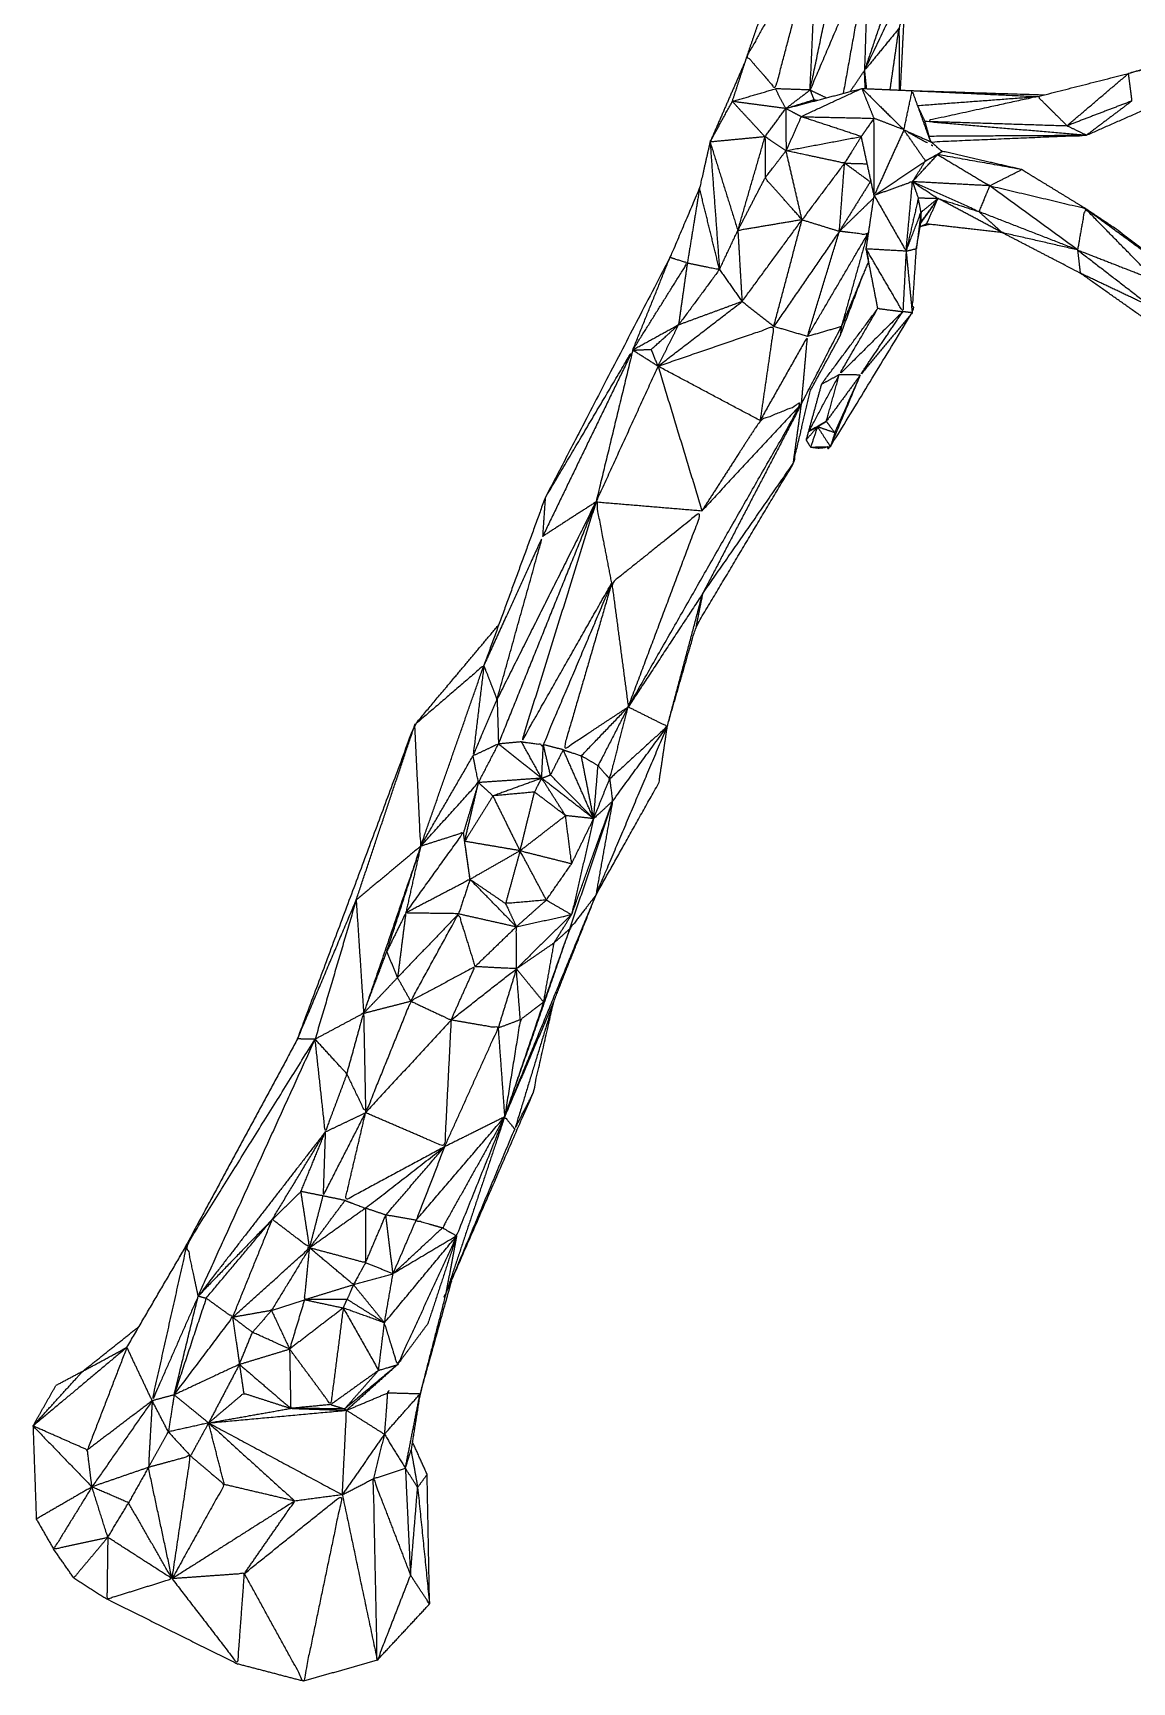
# Model space of a CAD drawing. Header units: centimetres. Extents: x 7653 to 15270, y 5751 to 14937.
# Drawn here: x 9398 to 9794, y 12571 to 13166 of the extents above; entities that cross this region are included whole.
import ezdxf

# ---------------------------------------------------------------- set-up
doc = ezdxf.new("R2010")
doc.units = ezdxf.units.CM
doc.layers.add('Make2D$Visible$Curves$Layer0', color=7, linetype='Continuous', true_color=0x000000)

msp = doc.modelspace()

# ---------------------------------------------------------------- linework, layer by layer
at = {"layer": 'Make2D$Visible$Curves$Layer0'}
for points, knots in [([(9680.36, 13203.12), (9672.77, 13174.31), (9665.17, 13145.49), (9660.07, 13151.39), (9654.97, 13157.29), (9667.67, 13180.21), (9680.36, 13203.12)], [0, 0, 0, 1, 1, 2, 2, 3, 3, 3]), ([(9698.67, 13194.19), (9688.17, 13169.63), (9677.67, 13145.07), (9683.17, 13171.42), (9688.68, 13197.78)], [0, 0, 0, 1, 1, 2, 2, 2]), ([(9715.8, 13190.74), (9713.65, 13192.43), (9711.5, 13194.11), (9704.38, 13173.08), (9697.27, 13152.05)], [0, 0, 0, 1, 1, 2, 2, 2]), ([(9711.5, 13194.11), (9705.08, 13194.15), (9698.67, 13194.19), (9697.97, 13173.12), (9697.27, 13152.05)], [0, 0, 0, 1, 1, 2, 2, 2]), ([(9709.72, 13167.28), (9703.5, 13159.67), (9697.27, 13152.05), (9706.53, 13171.4), (9715.8, 13190.74), (9712.76, 13179.01), (9709.72, 13167.28), (9709.74, 13156.16), (9709.76, 13145.04)], [0, 0, 0, 1, 1, 2, 2, 3, 3, 3.755166, 3.755166, 3.755166]), ([(9654.97, 13157.29), (9657.89, 13165.81), (9660.81, 13174.33), (9660.59, 13173.67), (9660.37, 13173.02)], [0, 0, 0, 1, 1, 1.077824, 1.077824, 1.077824]), ([(9759.71, 13142.69), (9776.09, 13146.87), (9792.47, 13151.04), (9815.35, 13157.92), (9838.23, 13164.8), (9852.17, 13163.04), (9866.1, 13161.27), (9866.54, 13160.37), (9866.97, 13159.47), (9866.91, 13157.9), (9866.85, 13156.33), (9866.05, 13155.15), (9865.25, 13153.97), (9864.21, 13153.75), (9863.17, 13153.54)], [0, 0, 0, 1, 1, 2, 2, 3, 3, 4, 4, 5, 5, 6, 6, 7, 7, 7]), ([(9654.54, 13155.96), (9648.08, 13141.13), (9641.62, 13126.3), (9639.72, 13117.98), (9637.82, 13109.66), (9632.49, 13097.17), (9627.16, 13084.67), (9604.67, 13041.3), (9582.17, 12997.94), (9571.13, 12967.79), (9560.09, 12937.63)], [-0.951607, -0.951607, -0.951607, 0, 0, 1, 1, 2, 2, 3, 3, 4, 4, 4]), ([(9721.43, 13126.18), (9721.42, 13126.29), (9721.41, 13126.4), (9749.37, 13127.59), (9777.34, 13128.78), (9804.39, 13140.69), (9831.44, 13152.6), (9847.31, 13153.07), (9863.17, 13153.54)], [0.978918, 0.978918, 0.978918, 1, 1, 2, 2, 3, 3, 4, 4, 4]), ([(9668.91, 13138.38), (9659.27, 13139.66), (9649.63, 13140.94), (9657.4, 13143.21), (9665.17, 13145.49)], [0, 0, 0, 1, 1, 2, 2, 2]), ([(9700.71, 13134.87), (9698.56, 13140.24), (9696.41, 13145.61), (9685.44, 13140.52), (9674.47, 13135.43)], [0, 0, 0, 1, 1, 2, 2, 2]), ([(9696.41, 13145.61), (9703.95, 13138.15), (9711.5, 13130.7), (9706.1, 13132.79), (9700.71, 13134.87)], [0, 0, 0, 1, 1, 2, 2, 2]), ([(9696.41, 13145.61), (9705.45, 13145.22), (9714.49, 13144.83), (9738.36, 13144.08), (9762.22, 13143.33)], [-1, -1, -1, 0, 0, 0.958216, 0.958216, 0.958216]), ([(9793.72, 13141.12), (9782.01, 13136.65), (9770.3, 13132.18), (9781.39, 13141.61), (9792.47, 13151.04)], [0, 0, 0, 1, 1, 2, 2, 2]), ([(9661.43, 13128.19), (9651.53, 13127.24), (9641.62, 13126.3), (9645.63, 13133.62), (9649.63, 13140.94)], [0, 0, 0, 1, 1, 2, 2, 2]), ([(9677.67, 13145.07), (9678.37, 13143.31), (9679.06, 13141.56), (9679.63, 13141.45), (9680.2, 13141.35)], [0, 0, 0, 1, 1, 1.115578, 1.115578, 1.115578]), ([(9770.3, 13132.18), (9765.01, 13137.44), (9759.71, 13142.69), (9739.39, 13138.25), (9719.08, 13133.81), (9748.21, 13131.29), (9777.34, 13128.78)], [0, 0, 0, 1, 1, 2, 2, 3, 3, 3]), ([(9674.47, 13135.43), (9671.69, 13136.9), (9668.91, 13138.38), (9668.96, 13130.77), (9669.01, 13123.17)], [0, 0, 0, 1, 1, 2, 2, 2]), ([(9696.13, 13128.29), (9685.3, 13131.86), (9674.47, 13135.43), (9671.74, 13129.3), (9669.01, 13123.17)], [0, 0, 0, 1, 1, 2, 2, 2]), ([(9674.47, 13135.43), (9687.59, 13135.15), (9700.71, 13134.87), (9698.42, 13131.58), (9696.13, 13128.29)], [0, 0, 0, 1, 1, 2, 2, 2]), ([(9711.5, 13130.7), (9706.13, 13118.86), (9700.76, 13107.02), (9700.73, 13120.95), (9700.71, 13134.87)], [0, 0, 0, 1, 1, 2, 2, 2]), ([(9669.01, 13123.17), (9665.22, 13125.68), (9661.43, 13128.19), (9661.43, 13120.76), (9661.43, 13113.33)], [0, 0, 0, 1, 1, 2, 2, 2]), ([(9696.13, 13128.29), (9682.57, 13125.73), (9669.01, 13123.17), (9679.56, 13120.92), (9690.1, 13118.68), (9693.12, 13123.49), (9696.13, 13128.29)], [0, 0, 0, 1, 1, 2, 2, 3, 3, 3]), ([(9700.76, 13107.02), (9710.01, 13113.24), (9719.27, 13119.47), (9715.38, 13125.08), (9711.5, 13130.7)], [0, 0, 0, 1, 1, 2, 2, 2]), ([(9690.1, 13118.68), (9682.44, 13108.48), (9674.78, 13098.28), (9668.11, 13105.81), (9661.43, 13113.33), (9665.22, 13118.25), (9669.01, 13123.17)], [0, 0, 0, 1, 1, 2, 2, 3, 3, 3]), ([(9753.96, 13116.36), (9738.8, 13119.07), (9723.64, 13121.78), (9724.5, 13122.36), (9725.36, 13122.94)], [0, 0, 0, 1, 1, 2, 2, 2]), ([(9723.64, 13121.78), (9733.03, 13116.16), (9742.42, 13110.53), (9748.19, 13113.45), (9753.96, 13116.36)], [0, 0, 0, 1, 1, 2, 2, 2]), ([(9724.97, 13123.16), (9725.17, 13123.05), (9725.36, 13122.94), (9725.16, 13123.06), (9724.96, 13123.18)], [0.97218, 0.97218, 0.97218, 1, 1, 1.987591, 1.987591, 1.987591]), ([(10009.83, 12915), (9975.36, 12940.35), (9940.9, 12965.69), (9916.36, 12994.89), (9891.83, 13024.08), (9852.22, 13050.11), (9812.62, 13076.14), (9800.12, 13085.65), (9787.61, 13095.17), (9782.17, 13098.8), (9776.73, 13102.44), (9765.35, 13109.4), (9753.96, 13116.36), (9739.66, 13119.65), (9725.36, 13122.94)], [0.064826, 0.064826, 0.064826, 1, 1, 2, 2, 3, 3, 4, 4, 5, 5, 6, 6, 7, 7, 7]), ([(9674.78, 13098.28), (9681.51, 13096.2), (9688.24, 13094.13), (9689.17, 13106.41), (9690.1, 13118.68)], [0, 0, 0, 1, 1, 2, 2, 2]), ([(9699.6, 13112.37), (9699.48, 13112.15), (9699.36, 13111.94), (9694.73, 13115.31), (9690.1, 13118.68), (9694.19, 13118.57), (9698.27, 13118.45)], [-1.066474, -1.066474, -1.066474, -1, -1, 0, 0, 0.638287, 0.638287, 0.638287]), ([(9674.78, 13098.28), (9663.2, 13096.33), (9651.62, 13094.38), (9656.52, 13103.86), (9661.43, 13113.33)], [0, 0, 0, 1, 1, 2, 2, 2]), ([(9712.29, 13086.95), (9713.44, 13099.47), (9714.59, 13112), (9707.68, 13109.51), (9700.76, 13107.02)], [0, 0, 0, 1, 1, 2, 2, 2]), ([(9714.59, 13112), (9715.64, 13109.01), (9716.69, 13106.02), (9714.49, 13096.49), (9712.29, 13086.95)], [0, 0, 0, 1, 1, 2, 2, 2]), ([(9742.42, 13110.53), (9740.47, 13105.88), (9738.51, 13101.22), (9726.55, 13106.61), (9714.59, 13112)], [0, 0, 0, 1, 1, 2, 2, 2]), ([(9714.59, 13112), (9719.2, 13108.98), (9723.8, 13105.95), (9720.25, 13105.99), (9716.69, 13106.02)], [0, 0, 0, 1, 1, 2, 2, 2]), ([(9742.43, 13110.53), (9759.58, 13106.48), (9776.73, 13102.44), (9775.41, 13094.91), (9774.09, 13087.39), (9774.57, 13083.2), (9775.05, 13079.02)], [0.000182, 0.000182, 0.000182, 1, 1, 2, 2, 3, 3, 3]), ([(9700.76, 13107.02), (9706.53, 13096.98), (9712.29, 13086.95), (9714.14, 13087.41), (9715.99, 13087.88)], [0, 0, 0, 1, 1, 2, 2, 2]), ([(9712.29, 13086.95), (9714.98, 13093.96), (9717.66, 13100.97), (9716.83, 13094.42), (9715.99, 13087.88)], [0, 0, 0, 1, 1, 2, 2, 2]), ([(9774.09, 13087.39), (9760.51, 13090.51), (9746.92, 13093.62), (9742.72, 13097.42), (9738.51, 13101.22)], [0, 0, 0, 1, 1, 2, 2, 2]), ([(9774.09, 13087.39), (9788.19, 13081.89), (9802.28, 13076.39), (9789.51, 13089.41), (9776.73, 13102.44)], [0, 0, 0, 1, 1, 2, 2, 2]), ([(9676.23, 13018.85), (9677.04, 13017.58), (9677.85, 13016.31), (9679.38, 13016.12), (9680.92, 13015.94), (9682.96, 13016.2), (9685.01, 13016.46), (9699.75, 13040.59), (9714.49, 13064.72), (9715.24, 13076.3), (9715.99, 13087.88), (9716.81, 13092.7), (9717.63, 13097.52)], [-3, -3, -3, -2, -2, -1, -1, 0, 0, 1, 1, 2, 2, 3, 3, 3]), ([(9676.74, 13056.19), (9687.51, 13074.53), (9698.28, 13092.87), (9693.26, 13093.5), (9688.24, 13094.13)], [0, 0, 0, 1, 1, 2, 2, 2]), ([(10006.09, 12907.95), (9994.65, 12912.96), (9983.2, 12917.97), (9956.74, 12937.05), (9930.28, 12956.13), (9907.21, 12981.23), (9884.14, 13006.34), (9842.89, 13033.3), (9801.65, 13060.26), (9788.35, 13069.64), (9775.05, 13079.02), (9760.99, 13086.32), (9746.92, 13093.62), (9733.3, 13095.19), (9719.68, 13096.76)], [0.229528, 0.229528, 0.229528, 1, 1, 2, 2, 3, 3, 4, 4, 5, 5, 6, 6, 7, 7, 7]), ([(9702.09, 13066.29), (9700, 13077.02), (9697.9, 13087.74), (9698.3, 13085.78), (9698.69, 13083.82)], [1.000026, 1.000026, 1.000026, 2, 2, 2.184982, 2.184982, 2.184982]), ([(9712.29, 13086.95), (9711.7, 13076.05), (9711.1, 13065.15), (9704.5, 13076.45), (9697.9, 13087.74)], [0, 0, 0, 1, 1, 2, 2, 2]), ([(9774.09, 13087.39), (9787.47, 13077.09), (9800.85, 13066.78), (9787.95, 13072.9), (9775.05, 13079.02)], [0, 0, 0, 1, 1, 2, 2, 2]), ([(9613.74, 13051.25), (9623.58, 13066.98), (9633.42, 13082.71), (9630.29, 13083.69), (9627.16, 13084.67)], [0, 0, 0, 1, 1, 2, 2, 2]), ([(9633.42, 13082.71), (9639.21, 13081.54), (9645.01, 13080.36), (9637.63, 13070.35), (9630.24, 13060.34)], [0, 0, 0, 1, 1, 2, 2, 2]), ([(9698.78, 13083.34), (9693.87, 13071.55), (9688.95, 13059.76), (9689.48, 13061.08), (9690.02, 13062.41)], [-0.5712678, -0.5712678, -0.5712678, 0, 0, 0.1001954, 0.1001954, 0.1001954]), ([(9622.85, 13045.48), (9638, 13057.13), (9653.14, 13068.78), (9641.69, 13064.56), (9630.24, 13060.34)], [0, 0, 0, 1, 1, 2, 2, 2]), ([(9711.1, 13065.15), (9706.59, 13065.72), (9702.09, 13066.29), (9695.14, 13054.36), (9688.2, 13042.43), (9699.65, 13053.79), (9711.1, 13065.15)], [0, 0, 0, 1, 1, 2, 2, 3, 3, 3]), ([(9714.49, 13064.72), (9705.13, 13053.5), (9695.78, 13042.28), (9703.44, 13053.72), (9711.1, 13065.15)], [0, 0, 0, 1, 1, 2, 2, 2]), ([(9613.74, 13051.25), (9621.99, 13055.8), (9630.24, 13060.34), (9625.33, 13055.96), (9620.43, 13051.57), (9617.08, 13051.41), (9613.74, 13051.25)], [0, 0, 0, 1, 1, 2, 2, 3, 3, 3]), ([(9622.85, 13045.48), (9643.71, 13052.64), (9664.58, 13059.8), (9662.11, 13042.84), (9659.64, 13025.89)], [0, 0, 0, 1, 1, 2, 2, 2]), ([(9674.58, 13031.96), (9681.76, 13045.86), (9688.95, 13059.76), (9688.74, 13058.1), (9688.54, 13056.44)], [0, 0, 0, 1, 1, 2, 2, 2]), ([(9582.17, 12997.94), (9597.96, 13024.6), (9613.74, 13051.25), (9597.49, 13017.67), (9581.24, 12984.09)], [0, 0, 0, 1, 1, 2, 2, 2]), ([(9659.64, 13025.89), (9641.25, 13035.68), (9622.85, 13045.48), (9621.64, 13048.52), (9620.43, 13051.57)], [0, 0, 0, 1, 1, 2, 2, 2]), ([(9674.58, 13031.96), (9675.66, 13044.07), (9676.74, 13056.19), (9668.19, 13041.04), (9659.64, 13025.89)], [0, 0, 0, 1, 1, 2, 2, 2]), ([(9683.52, 13025.59), (9680.38, 13023.81), (9677.25, 13022.02), (9682.73, 13032.23), (9688.2, 13042.43)], [0, 0, 0, 1, 1, 2, 2, 2]), ([(9677.85, 13016.31), (9681.43, 13016.38), (9685.01, 13016.46), (9690.39, 13029.37), (9695.78, 13042.28)], [1, 1, 1, 2, 2, 3, 3, 3]), ([(9683.52, 13025.59), (9685.06, 13023.53), (9686.6, 13021.47), (9691.19, 13031.88), (9695.78, 13042.28)], [0, 0, 0, 1, 1, 2, 2, 2]), ([(9695.78, 13042.28), (9689.65, 13033.94), (9683.52, 13025.59), (9685.86, 13034.01), (9688.2, 13042.43)], [0, 0, 0, 1, 1, 2, 2, 2]), ([(9546.34, 12711.04), (9562.06, 12747.2), (9577.78, 12783.36), (9581.5, 12799.79), (9585.21, 12816.23), (9592.82, 12835.48), (9600.43, 12854.73), (9611.83, 12875.07), (9623.22, 12895.41), (9624.71, 12905.52), (9626.2, 12915.63), (9631.37, 12933.6), (9636.53, 12951.58), (9654.08, 12981), (9671.62, 13010.41), (9674.75, 13023.63), (9677.87, 13036.85)], [0, 0, 0, 1, 1, 2, 2, 3, 3, 4, 4, 5, 5, 6, 6, 7, 7, 8, 8, 8]), ([(9612.13, 12922.65), (9643.36, 12977.3), (9674.58, 13031.96), (9667.11, 13028.92), (9659.64, 13025.89), (9649.16, 13009.63), (9638.69, 12993.37)], [0, 0, 0, 1, 1, 2, 2, 3, 3, 3]), ([(9677.25, 13022.02), (9678.8, 13022.82), (9680.35, 13023.62), (9679.1, 13019.97), (9677.85, 13016.31)], [0, 0, 0, 1, 1, 2, 2, 2]), ([(9606.19, 12967.34), (9603.35, 12981.96), (9600.51, 12996.57), (9582.68, 12960.99), (9564.84, 12925.4)], [0, 0, 0, 1, 1, 2, 2, 2]), ([(9600.51, 12996.57), (9587.07, 12953.32), (9573.63, 12910.06), (9589.91, 12938.7), (9606.19, 12967.34)], [0, 0, 0, 1, 1, 2, 2, 2]), ([(9612.13, 12922.65), (9609.16, 12944.99), (9606.19, 12967.34), (9622.44, 12980.35), (9638.69, 12993.37), (9625.41, 12958.01), (9612.13, 12922.65)], [0, 0, 0, 1, 1, 2, 2, 3, 3, 3]), ([(9564.84, 12925.4), (9573.04, 12954.74), (9581.24, 12984.09), (9570.67, 12960.86), (9560.09, 12937.63)], [0, 0, 0, 1, 1, 2, 2, 2]), ([(9573.63, 12910.06), (9577.57, 12909.54), (9581.5, 12909.02), (9593.85, 12938.18), (9606.19, 12967.34)], [0, 0, 0, 1, 1, 2, 2, 2]), ([(9606.19, 12967.34), (9597.43, 12937.26), (9588.67, 12907.19), (9600.4, 12914.92), (9612.13, 12922.65)], [0, 0, 0, 1, 1, 2, 2, 2]), ([(9626.2, 12915.63), (9632.57, 12939.56), (9638.95, 12963.5), (9637.74, 12957.54), (9636.53, 12951.58)], [0, 0, 0, 1, 1, 2, 2, 2]), ([(9492.9, 12802.93), (9514.05, 12859.58), (9535.2, 12916.23), (9550.33, 12934.25), (9565.46, 12952.28)], [0, 0, 0, 1, 1, 1.824548, 1.824548, 1.824548]), ([(9560.09, 12937.63), (9558.13, 12921.32), (9556.17, 12905.01), (9560.5, 12915.2), (9564.84, 12925.4), (9562.47, 12931.51), (9560.09, 12937.63), (9547.65, 12926.93), (9535.2, 12916.23)], [0, 0, 0, 1, 1, 2, 2, 3, 3, 4, 4, 4]), ([(9564.84, 12925.4), (9565.09, 12917.34), (9565.34, 12909.28), (9560.76, 12907.14), (9556.17, 12905.01)], [0, 0, 0, 1, 1, 2, 2, 2]), ([(9588.67, 12907.19), (9591.94, 12906.1), (9595.2, 12905), (9603.67, 12913.83), (9612.13, 12922.65)], [0, 0, 0, 1, 1, 2, 2, 2]), ([(9612.13, 12922.65), (9606.68, 12912.05), (9601.23, 12901.45), (9603.32, 12899.07), (9605.41, 12896.69)], [0, 0, 0, 1, 1, 2, 2, 2]), ([(9612.13, 12922.65), (9608.77, 12909.67), (9605.41, 12896.69), (9615.8, 12906.16), (9626.2, 12915.63), (9619.17, 12919.14), (9612.13, 12922.65)], [0, 0, 0, 1, 1, 2, 2, 3, 3, 3]), ([(9492.9, 12802.93), (9503.46, 12827.96), (9514.03, 12852.99), (9524.61, 12884.61), (9535.2, 12916.23), (9535.2, 12916.23), (9535.2, 12916.23)], [0, 0, 0, 1, 1, 2, 2, 2.000013, 2.000013, 2.000013]), ([(9516.72, 12812.19), (9520.91, 12823.36), (9525.1, 12834.53), (9531.2, 12853.47), (9537.3, 12872.41), (9536.25, 12894.32), (9535.2, 12916.23)], [0, 0, 0, 1, 1, 2, 2, 3, 3, 3]), ([(9567.54, 12774.83), (9583.99, 12814.78), (9600.43, 12854.73), (9613.32, 12885.18), (9626.2, 12915.63)], [0, 0, 0, 1, 1, 2, 2, 2]), ([(9605.41, 12896.69), (9605.93, 12892.67), (9606.45, 12888.65), (9616.33, 12902.14), (9626.2, 12915.63)], [0, 0, 0, 1, 1, 2, 2, 2]), ([(9565.34, 12909.28), (9573.13, 12903.11), (9580.92, 12896.93), (9581.21, 12902.97), (9581.5, 12909.02)], [0, 0, 0, 1, 1, 2, 2, 2]), ([(9588.67, 12907.19), (9586.37, 12902.66), (9584.07, 12898.13), (9582.79, 12903.57), (9581.5, 12909.02)], [0, 0, 0, 1, 1, 2, 2, 2]), ([(9537.3, 12872.41), (9547.71, 12883.88), (9558.12, 12895.35), (9557.14, 12900.18), (9556.17, 12905.01)], [0, 0, 0, 1, 1, 2, 2, 2]), ([(9580.92, 12896.93), (9572.14, 12893.74), (9563.36, 12890.56), (9560.74, 12892.95), (9558.12, 12895.35)], [0, 0, 0, 1, 1, 2, 2, 2]), ([(9589.51, 12883.46), (9583.93, 12887.7), (9578.34, 12891.95), (9579.63, 12894.44), (9580.92, 12896.93)], [0, 0, 0, 1, 1, 2, 2, 2]), ([(9599.65, 12882.35), (9594.58, 12882.9), (9589.51, 12883.46), (9585.22, 12890.19), (9580.92, 12896.93)], [0, 0, 0, 1, 1, 2, 2, 2]), ([(9606.45, 12888.65), (9603.05, 12885.5), (9599.65, 12882.35), (9602.53, 12889.52), (9605.41, 12896.69)], [0, 0, 0, 1, 1, 2, 2, 2]), ([(9563.36, 12890.56), (9558.26, 12882.37), (9553.15, 12874.18), (9555.64, 12884.76), (9558.12, 12895.35)], [0, 0, 0, 1, 1, 2, 2, 2]), ([(9585.4, 12837.6), (9588.55, 12842.67), (9591.7, 12847.75), (9599.08, 12868.2), (9606.45, 12888.65)], [-1, -1, -1, 0, 0, 1, 1, 1]), ([(9582.59, 12853.01), (9577.86, 12861.9), (9573.13, 12870.79), (9582.42, 12868.46), (9591.72, 12866.13), (9590.62, 12874.79), (9589.51, 12883.46)], [0, 0, 0, 1, 1, 2, 2, 3, 3, 3]), ([(9582.59, 12853.01), (9587.15, 12859.57), (9591.72, 12866.13), (9595.68, 12874.24), (9599.65, 12882.35)], [0, 0, 0, 1, 1, 2, 2, 2]), ([(9537.3, 12872.41), (9534.6, 12860.38), (9531.91, 12848.34), (9528.5, 12841.43), (9525.1, 12834.53)], [0, 0, 0, 1, 1, 2, 2, 2]), ([(9531.91, 12848.34), (9542.32, 12862.84), (9552.73, 12877.34), (9545.01, 12874.88), (9537.3, 12872.41)], [0, 0, 0, 1, 1, 2, 2, 2]), ([(9555.1, 12860.47), (9554.13, 12867.33), (9553.15, 12874.18), (9552.94, 12875.76), (9552.73, 12877.34)], [-1, -1, -1, 0, 0, 1, 1, 1]), ([(9571.79, 12843.4), (9563.44, 12851.94), (9555.1, 12860.47), (9543.51, 12854.41), (9531.91, 12848.34)], [0, 0, 0, 1, 1, 2, 2, 2]), ([(9600.43, 12854.73), (9595.7, 12848.65), (9590.98, 12842.57), (9579.26, 12808.7), (9567.54, 12774.83)], [0, 0, 0, 1, 1, 2, 2, 2]), ([(9582.59, 12853.01), (9575.24, 12852.37), (9567.9, 12851.74), (9569.84, 12847.57), (9571.79, 12843.4)], [0, 0, 0, 1, 1, 2, 2, 2]), ([(9571.79, 12843.4), (9577.19, 12848.21), (9582.59, 12853.01), (9587.14, 12850.38), (9591.7, 12847.75)], [0, 0, 0, 1, 1, 2, 2, 2]), ([(9533.73, 12816.57), (9542.34, 12832.33), (9550.96, 12848.08), (9553.92, 12838.54), (9556.88, 12829)], [0, 0, 0, 1, 1, 2, 2, 2]), ([(9571.79, 12828.23), (9571.79, 12835.82), (9571.79, 12843.4), (9564.33, 12836.2), (9556.88, 12829)], [0, 0, 0, 1, 1, 2, 2, 2]), ([(9590.98, 12842.57), (9586.3, 12829.38), (9581.62, 12816.19), (9574.58, 12795.51), (9567.54, 12774.83)], [0, 0, 0, 1, 1, 2, 2, 2]), ([(9571.79, 12843.4), (9581.74, 12845.57), (9591.7, 12847.75), (9581.74, 12837.99), (9571.79, 12828.23)], [0, 0, 0, 1, 1, 2, 2, 2]), ([(9581.62, 12816.19), (9583.51, 12826.9), (9585.4, 12837.6), (9588.19, 12840.08), (9590.98, 12842.57)], [0, 0, 0, 1, 1, 2, 2, 2]), ([(9533.73, 12816.57), (9531.34, 12820.8), (9528.96, 12825.03), (9527.03, 12829.78), (9525.1, 12834.53)], [0, 0, 0, 1, 1, 2, 2, 2]), ([(9533.73, 12816.57), (9540.98, 12813.16), (9548.24, 12809.75), (9552.56, 12819.38), (9556.88, 12829), (9545.31, 12822.79), (9533.73, 12816.57), (9525.58, 12796.45), (9517.43, 12776.34), (9514.06, 12783.33), (9510.68, 12790.32), (9504.95, 12796.58), (9499.23, 12802.84), (9496.06, 12802.88), (9492.9, 12802.93)], [0, 0, 0, 1, 1, 2, 2, 3, 3, 4, 4, 5, 5, 6, 6, 7, 7, 7]), ([(9548.24, 12809.75), (9560.01, 12818.99), (9571.79, 12828.23), (9564.33, 12828.61), (9556.88, 12829)], [0, 0, 0, 1, 1, 2, 2, 2]), ([(9510.68, 12790.32), (9513.7, 12801.25), (9516.72, 12812.19), (9507.98, 12807.51), (9499.23, 12802.84)], [0, 0, 0, 1, 1, 2, 2, 2]), ([(9585.21, 12816.23), (9576.38, 12795.53), (9567.54, 12774.83), (9569.37, 12772.64), (9571.21, 12770.44)], [0, 0, 0, 1, 1, 2, 2, 2]), ([(9581.62, 12816.19), (9577.42, 12813.02), (9573.22, 12809.85), (9570.38, 12792.34), (9567.54, 12774.83)], [0, 0, 0, 1, 1, 2, 2, 2]), ([(9585.21, 12816.23), (9578.21, 12793.33), (9571.21, 12770.44), (9574.49, 12776.9), (9577.78, 12783.36)], [2, 2, 2, 3, 3, 4, 4, 4]), ([(9548.24, 12809.75), (9547.07, 12786.9), (9545.91, 12764.05), (9531.67, 12770.19), (9517.43, 12776.34)], [0, 0, 0, 1, 1, 2, 2, 2]), ([(9545.91, 12764.05), (9555.56, 12785.45), (9565.22, 12806.84), (9556.73, 12808.3), (9548.24, 12809.75)], [0, 0, 0, 1, 1, 2, 2, 2]), ([(9492.9, 12802.93), (9474.51, 12768.85), (9456.12, 12734.78), (9453.33, 12729.64), (9450.53, 12724.5)], [1, 1, 1, 2, 2, 2.302572, 2.302572, 2.302572]), ([(9457.09, 12710.25), (9455.1, 12719.58), (9453.12, 12728.91), (9476.17, 12765.88), (9499.23, 12802.84)], [0, 0, 0, 1, 1, 2, 2, 2]), ([(9502.89, 12769.41), (9479.99, 12739.83), (9457.09, 12710.25), (9478.16, 12756.55), (9499.23, 12802.84)], [0, 0, 0, 1, 1, 2, 2, 2]), ([(9510.68, 12790.32), (9506.78, 12779.86), (9502.89, 12769.41), (9501.06, 12786.13), (9499.23, 12802.84)], [0, 0, 0, 1, 1, 2, 2, 2]), ([(9502.89, 12769.41), (9502.49, 12757.87), (9502.1, 12746.33), (9509.77, 12761.33), (9517.43, 12776.34)], [0, 0, 0, 1, 1, 2, 2, 2]), ([(9545.91, 12764.05), (9527.96, 12754.38), (9510.01, 12744.7), (9513.72, 12760.52), (9517.43, 12776.34)], [0, 0, 0, 1, 1, 2, 2, 2]), ([(9567.54, 12774.83), (9558.9, 12753.37), (9550.25, 12731.9), (9547.7, 12733.38), (9545.15, 12734.85), (9556.34, 12754.84), (9567.54, 12774.83)], [0, 0, 0, 1, 1, 2, 2, 3, 3, 3]), ([(9567.54, 12774.83), (9556.94, 12742.94), (9546.34, 12711.04), (9558.77, 12740.74), (9571.21, 12770.44)], [0, 0, 0, 1, 1, 2, 2, 2]), ([(9459.95, 12709.47), (9471.87, 12723.67), (9483.8, 12737.88), (9493.34, 12753.64), (9502.89, 12769.41)], [0, 0, 0, 1, 1, 2, 2, 2]), ([(9483.8, 12737.88), (9488.96, 12742.9), (9494.13, 12747.93), (9498.51, 12758.67), (9502.89, 12769.41)], [0, 0, 0, 1, 1, 2, 2, 2]), ([(9510.01, 12744.7), (9513.7, 12743.31), (9517.4, 12741.91), (9531.65, 12752.98), (9545.91, 12764.05)], [0, 0, 0, 1, 1, 2, 2, 2]), ([(9517.39, 12722.21), (9521.06, 12730.83), (9524.73, 12739.45), (9535.32, 12751.75), (9545.91, 12764.05)], [0, 0, 0, 1, 1, 2, 2, 2]), ([(9545.91, 12764.05), (9540.78, 12750.82), (9535.64, 12737.58), (9540.39, 12736.21), (9545.15, 12734.85)], [0, 0, 0, 1, 1, 2, 2, 2]), ([(9517.4, 12741.91), (9517.4, 12732.06), (9517.39, 12722.21), (9507.33, 12724.91), (9497.26, 12727.6)], [0, 0, 0, 1, 1, 2, 2, 2]), ([(9469.5, 12702.56), (9483.38, 12715.08), (9497.26, 12727.6), (9490.53, 12732.74), (9483.8, 12737.88)], [0, 0, 0, 1, 1, 2, 2, 2]), ([(9550.25, 12731.9), (9537.24, 12716.24), (9524.24, 12700.58), (9526.57, 12693.03), (9528.89, 12685.47), (9539.57, 12708.69), (9550.25, 12731.9)], [0, 0, 0, 1, 1, 2, 2, 3, 3, 3]), ([(9550.25, 12731.9), (9538.78, 12725.08), (9527.32, 12718.26), (9536.23, 12726.56), (9545.15, 12734.85)], [0, 0, 0, 1, 1, 2, 2, 2]), ([(9457.09, 12710.25), (9448.8, 12691.37), (9440.51, 12672.49), (9446.81, 12700.7), (9453.12, 12728.91)], [0, 0, 0, 1, 1, 2, 2, 2]), ([(9497.26, 12727.6), (9490.38, 12716.32), (9483.5, 12705.04), (9476.5, 12703.8), (9469.5, 12702.56)], [0, 0, 0, 1, 1, 2, 2, 2]), ([(9513.05, 12714.35), (9511.92, 12711.69), (9510.79, 12709.03), (9503.1, 12708.98), (9495.42, 12708.92), (9496.34, 12718.26), (9497.26, 12727.6)], [0, 0, 0, 1, 1, 2, 2, 3, 3, 3]), ([(9517.39, 12722.21), (9515.22, 12718.28), (9513.05, 12714.35), (9505.16, 12720.98), (9497.26, 12727.6)], [0, 0, 0, 1, 1, 2, 2, 2]), ([(9548.35, 12715.66), (9542.69, 12695.29), (9537.04, 12674.92), (9535.42, 12664.8), (9533.81, 12654.68), (9535.01, 12647.97), (9536.2, 12641.27)], [-0.679376, -0.679376, -0.679376, 0, 0, 1, 1, 2, 2, 2]), ([(9448.42, 12674.61), (9458.96, 12688.58), (9469.5, 12702.56), (9464.72, 12706.02), (9459.95, 12709.47)], [0, 0, 0, 1, 1, 2, 2, 2]), ([(9457.09, 12710.25), (9452.75, 12692.43), (9448.42, 12674.61), (9454.18, 12692.04), (9459.95, 12709.47), (9458.52, 12709.86), (9457.09, 12710.25)], [0, 0, 0, 1, 1, 2, 2, 3, 3, 3]), ([(9495.42, 12708.92), (9492.73, 12700.03), (9490.04, 12691.13), (9483.36, 12694.15), (9476.67, 12697.16), (9473.09, 12699.86), (9469.5, 12702.56)], [0, 0, 0, 1, 1, 2, 2, 3, 3, 3]), ([(9509.37, 12705.95), (9507.13, 12688.52), (9504.88, 12671.1), (9497.46, 12681.11), (9490.04, 12691.13)], [0, 0, 0, 1, 1, 2, 2, 2]), ([(9495.42, 12708.92), (9502.4, 12707.44), (9509.37, 12705.95), (9510.08, 12707.49), (9510.79, 12709.03)], [0, 0, 0, 1, 1, 2, 2, 2]), ([(9509.37, 12705.95), (9515.74, 12694.7), (9522.11, 12683.45), (9525.5, 12684.46), (9528.89, 12685.47)], [0, 0, 0, 1, 1, 2, 2, 2]), ([(9545.69, 12709.94), (9546.01, 12710.49), (9546.34, 12711.04), (9546.02, 12710.52), (9545.71, 12710)], [0.9694883, 0.9694883, 0.9694883, 1, 1, 1.0965726, 1.0965726, 1.0965726]), ([(9469.5, 12702.56), (9470.72, 12694.1), (9471.95, 12685.63), (9460.18, 12680.12), (9448.42, 12674.61)], [0, 0, 0, 1, 1, 2, 2, 2]), ([(9539.87, 12700.27), (9534.38, 12692.87), (9528.89, 12685.47), (9519.74, 12677.26), (9510.58, 12669.05)], [-1, -1, -1, 0, 0, 1, 1, 1]), ([(9397.53, 12663.4), (9414.46, 12677.58), (9431.39, 12691.76), (9423.39, 12687.41), (9415.39, 12683.06), (9406.46, 12673.23), (9397.53, 12663.4)], [0, 0, 0, 1, 1, 2, 2, 3, 3, 3]), ([(9490.04, 12691.13), (9490.23, 12680.43), (9490.42, 12669.74), (9500.5, 12669.39), (9510.58, 12669.05)], [0, 0, 0, 1, 1, 2, 2, 2]), ([(9528.89, 12685.47), (9519.39, 12677.51), (9509.88, 12669.55), (9510.23, 12669.3), (9510.58, 12669.05)], [0, 0, 0, 1, 1, 2, 2, 2]), ([(9525.84, 12676.17), (9525.58, 12675.72), (9525.32, 12675.27), (9525.58, 12675.72), (9525.84, 12676.16)], [-0.03580226, -0.03580226, -0.03580226, 0, 0, 0.02491259, 0.02491259, 0.02491259]), ([(9440.51, 12672.49), (9439.82, 12660.48), (9439.14, 12648.46), (9428.96, 12644.95), (9418.78, 12641.44)], [0, 0, 0, 1, 1, 2, 2, 2]), ([(9439.14, 12648.46), (9442.72, 12654.87), (9446.31, 12661.28), (9443.41, 12666.89), (9440.51, 12672.49)], [0, 0, 0, 1, 1, 2, 2, 2]), ([(9460.84, 12664.49), (9467.17, 12669.84), (9473.5, 12675.2), (9481.96, 12672.47), (9490.42, 12669.74)], [0, 0, 0, 1, 1, 2, 2, 2]), ([(9509.05, 12638.59), (9509.81, 12653.82), (9510.58, 12669.05), (9517.95, 12672.16), (9525.32, 12675.27)], [0, 0, 0, 1, 1, 2, 2, 2]), ([(9537.04, 12674.92), (9530.63, 12667.68), (9524.22, 12660.43), (9524.77, 12667.85), (9525.32, 12675.27), (9531.18, 12675.09), (9537.04, 12674.92)], [0, 0, 0, 1, 1, 2, 2, 3, 3, 3]), ([(9466.52, 12642.3), (9463.68, 12653.39), (9460.84, 12664.49), (9457.58, 12658.54), (9454.31, 12652.59)], [0, 0, 0, 1, 1, 2, 2, 2]), ([(9418.78, 12641.44), (9417.96, 12648.1), (9417.14, 12654.76), (9407.33, 12659.08), (9397.53, 12663.4), (9408.15, 12652.42), (9418.78, 12641.44), (9408.75, 12635.63), (9398.72, 12629.83)], [0, 0, 0, 1, 1, 2, 2, 3, 3, 4, 4, 4]), ([(9447.67, 12608.33), (9450.99, 12630.46), (9454.31, 12652.59), (9446.73, 12650.53), (9439.14, 12648.46)], [0, 0, 0, 1, 1, 2, 2, 2]), ([(9454.31, 12652.59), (9460.42, 12647.45), (9466.52, 12642.3), (9457.09, 12625.31), (9447.67, 12608.33)], [0, 0, 0, 1, 1, 2, 2, 2]), ([(9536.2, 12641.27), (9533.98, 12644.71), (9531.77, 12648.15), (9532.79, 12651.42), (9533.81, 12654.68)], [0, 0, 0, 1, 1, 2, 2, 2]), ([(9418.78, 12641.44), (9421.64, 12632.34), (9424.49, 12623.24), (9414.72, 12621.12), (9404.96, 12619), (9411.87, 12630.22), (9418.78, 12641.44)], [0, 0, 0, 1, 1, 2, 2, 3, 3, 3]), ([(9424.49, 12623.24), (9428.23, 12629.46), (9431.97, 12635.69), (9425.38, 12638.56), (9418.78, 12641.44)], [0, 0, 0, 1, 1, 2, 2, 2]), ([(9533.6, 12609.64), (9526.93, 12627.02), (9520.25, 12644.41), (9520.94, 12611.67), (9521.62, 12578.93), (9527.61, 12594.28), (9533.6, 12609.64)], [0, 0, 0, 1, 1, 2, 2, 3, 3, 3]), ([(9536.2, 12641.27), (9534.9, 12625.45), (9533.6, 12609.64), (9537.04, 12604.43), (9540.49, 12599.22), (9538.34, 12620.24), (9536.2, 12641.27)], [0, 0, 0, 1, 1, 2, 2, 3, 3, 3]), ([(9473.75, 12610.19), (9482.82, 12623.26), (9491.9, 12636.32), (9469.78, 12622.32), (9447.67, 12608.33)], [0, 0, 0, 1, 1, 2, 2, 2]), ([(9473.75, 12610.19), (9484.39, 12590.79), (9495.04, 12571.39), (9502.04, 12604.99), (9509.05, 12638.59), (9491.4, 12624.39), (9473.75, 12610.19)], [0, 0, 0, 1, 1, 2, 2, 3, 3, 3]), ([(9424.49, 12623.24), (9436.08, 12615.78), (9447.67, 12608.33), (9435.92, 12604.67), (9424.18, 12601.02), (9424.33, 12612.13), (9424.49, 12623.24)], [0, 0, 0, 1, 1, 2, 2, 3, 3, 3]), ([(9447.67, 12608.33), (9460.71, 12609.26), (9473.75, 12610.19), (9472.55, 12593.88), (9471.35, 12577.57), (9459.51, 12592.95), (9447.67, 12608.33)], [0, 0, 0, 1, 1, 2, 2, 3, 3, 3])]:
    msp.add_open_spline(points, degree=2, knots=knots, dxfattribs=at)
for points in [[(9677.67, 13145.07), (9679.01, 13174.1), (9680.36, 13203.12)], [(9698.67, 13194.19), (9694.14, 13169), (9689.61, 13143.82)], [(9711.52, 13171.88), (9710.83, 13158.45), (9710.14, 13145.02)], [(9706.53, 13145.17), (9708.13, 13156.23), (9709.72, 13167.28)], [(9649.63, 13140.94), (9652.3, 13149.11), (9654.97, 13157.29)], [(9828.5, 13160.01), (9810.48, 13155.52), (9792.47, 13151.04)], [(9692.11, 13144.48), (9694.69, 13148.27), (9697.27, 13152.05)], [(9697.57, 13145.56), (9697.42, 13148.81), (9697.27, 13152.05)], [(9697.27, 13152.05), (9697.62, 13148.8), (9697.97, 13145.54)], [(9677.67, 13145.07), (9671.42, 13145.28), (9665.17, 13145.49)], [(9668.91, 13138.38), (9667.04, 13141.93), (9665.17, 13145.49)], [(9668.91, 13138.38), (9682.66, 13141.99), (9696.41, 13145.61)], [(9793.72, 13141.12), (9793.1, 13146.08), (9792.47, 13151.04)], [(9661.43, 13128.19), (9655.53, 13134.57), (9649.63, 13140.94)], [(9668.91, 13138.38), (9673.29, 13141.72), (9677.67, 13145.07)], [(9668.91, 13138.38), (9673.99, 13139.97), (9679.06, 13141.56)], [(9677.67, 13145.07), (9680.63, 13143.65), (9683.59, 13142.24)], [(9679.06, 13141.56), (9679.35, 13141.38), (9679.63, 13141.2)], [(9711.5, 13130.7), (9713, 13137.77), (9714.49, 13144.83)], [(9714.49, 13144.83), (9737.1, 13143.76), (9759.71, 13142.69)], [(9714.72, 13144.19), (9714.71, 13144.21), (9714.71, 13144.22)], [(9721.17, 13126.39), (9717.95, 13135.31), (9714.72, 13144.22)], [(9716.44, 13139.46), (9738.08, 13141.08), (9759.71, 13142.69)], [(9793.72, 13141.12), (9785.53, 13134.95), (9777.34, 13128.78)], [(9661.43, 13128.19), (9665.17, 13133.29), (9668.91, 13138.38)], [(9719.08, 13133.81), (9717.85, 13136.37), (9716.63, 13138.94)], [(9719.08, 13133.81), (9744.69, 13133), (9770.3, 13132.18)], [(9721.17, 13126.39), (9720.13, 13130.1), (9719.08, 13133.81)], [(9651.62, 13094.38), (9656.52, 13111.29), (9661.43, 13128.19)], [(9700.76, 13107.02), (9698.45, 13117.66), (9696.13, 13128.29)], [(9711.5, 13130.7), (9716.34, 13128.55), (9721.17, 13126.39)], [(9719.99, 13125.95), (9716.57, 13127.86), (9713.15, 13129.77)], [(9713.15, 13129.77), (9715.88, 13128.24), (9718.61, 13126.72)], [(9719.17, 13131.86), (9719.17, 13131.9), (9719.17, 13131.94)], [(9721.17, 13126.39), (9720.49, 13128.26), (9719.81, 13130.12)], [(9720.59, 13128.46), (9748.97, 13128.62), (9777.34, 13128.78)], [(9770.3, 13132.18), (9773.82, 13130.48), (9777.34, 13128.78)], [(9641.62, 13126.3), (9646.62, 13110.34), (9651.62, 13094.38)], [(9641.62, 13126.3), (9643.32, 13103.33), (9645.01, 13080.36)], [(9674.78, 13098.28), (9671.9, 13110.72), (9669.01, 13123.17)], [(9714.59, 13112), (9719.12, 13116.89), (9723.64, 13121.78)], [(9719.27, 13119.47), (9722.31, 13121.2), (9725.36, 13122.94)], [(9723.64, 13121.78), (9721.45, 13120.63), (9719.27, 13119.47)], [(9719.99, 13125.95), (9719.99, 13125.95), (9719.99, 13125.96)], [(9721.41, 13126.4), (9721.25, 13126.56), (9721.08, 13126.72)], [(9724.96, 13123.18), (9723.07, 13124.79), (9721.17, 13126.39)], [(9721.9, 13124.89), (9721.62, 13125.05), (9721.34, 13125.2)], [(9724.97, 13123.16), (9724.97, 13123.17), (9724.96, 13123.18)], [(9714.59, 13112), (9716.93, 13115.73), (9719.27, 13119.47)], [(9637.82, 13109.66), (9635.62, 13096.19), (9633.42, 13082.71)], [(9645.01, 13080.36), (9641.42, 13095.01), (9637.82, 13109.66)], [(9699.36, 13111.94), (9693.8, 13103.04), (9688.24, 13094.13)], [(9699.68, 13111.98), (9699.52, 13111.96), (9699.36, 13111.94)], [(9742.42, 13110.53), (9728.51, 13111.26), (9714.59, 13112)], [(9774.09, 13087.39), (9758.26, 13098.96), (9742.42, 13110.53)], [(9700.63, 13106.14), (9694.43, 13100.14), (9688.24, 13094.13)], [(9697.9, 13087.74), (9699.33, 13097.38), (9700.76, 13107.02)], [(9717.66, 13100.97), (9717.18, 13103.5), (9716.69, 13106.02)], [(9723.8, 13105.95), (9720.67, 13101.48), (9717.54, 13097.01)], [(9723.8, 13105.95), (9720.71, 13101.74), (9717.63, 13097.52)], [(9723.8, 13105.95), (9720.73, 13103.46), (9717.66, 13100.97)], [(9719.68, 13096.76), (9721.74, 13101.36), (9723.8, 13105.95)], [(9723.8, 13105.95), (9731.16, 13103.59), (9738.51, 13101.22)], [(9746.92, 13093.62), (9735.36, 13099.79), (9723.8, 13105.95)], [(9653.14, 13068.78), (9663.96, 13083.53), (9674.78, 13098.28)], [(9664.58, 13059.8), (9669.68, 13079.04), (9674.78, 13098.28)], [(9717.66, 13100.97), (9717.64, 13099.25), (9717.63, 13097.52)], [(9774.09, 13087.39), (9756.3, 13094.31), (9738.51, 13101.22)], [(9812.62, 13076.14), (9794.68, 13089.29), (9776.73, 13102.44)], [(9645.01, 13080.36), (9648.31, 13087.37), (9651.62, 13094.38)], [(9651.62, 13094.38), (9652.38, 13081.58), (9653.14, 13068.78)], [(9688.24, 13094.13), (9676.41, 13076.96), (9664.58, 13059.8)], [(9676.74, 13056.19), (9682.49, 13075.16), (9688.24, 13094.13)], [(9698.28, 13092.87), (9693.61, 13076.32), (9688.95, 13059.76)], [(9698.28, 13092.87), (9698.55, 13093.39), (9698.82, 13093.92)], [(9698.28, 13092.87), (9698.51, 13093.11), (9698.74, 13093.35)], [(9719.68, 13096.76), (9718.5, 13096.23), (9717.32, 13095.7)], [(9720.83, 13096.63), (9719.34, 13096.28), (9717.85, 13095.94)], [(9712.29, 13086.95), (9705.1, 13087.35), (9697.9, 13087.74)], [(9712.29, 13086.95), (9713.39, 13075.83), (9714.49, 13064.72)], [(9613.74, 13051.25), (9620.45, 13067.96), (9627.16, 13084.67)], [(9633.42, 13082.71), (9631.83, 13071.53), (9630.24, 13060.34)], [(9645.01, 13080.36), (9649.08, 13074.57), (9653.14, 13068.78)], [(9698.68, 13083.79), (9698.68, 13083.8), (9698.69, 13083.82)], [(9698.7, 13083.66), (9698.71, 13083.67), (9698.71, 13083.69)], [(9688.54, 13056.44), (9692.71, 13067.62), (9696.89, 13078.8)], [(9664.58, 13059.8), (9658.86, 13064.29), (9653.14, 13068.78)], [(9681.73, 13038.91), (9691.91, 13052.6), (9702.09, 13066.29)], [(9714.49, 13064.72), (9712.79, 13064.93), (9711.1, 13065.15)], [(9622.85, 13045.48), (9626.55, 13052.91), (9630.24, 13060.34)], [(9676.74, 13056.19), (9670.66, 13057.99), (9664.58, 13059.8)], [(9688.95, 13059.76), (9682.85, 13057.98), (9676.74, 13056.19)], [(9677.87, 13036.85), (9683.21, 13046.65), (9688.54, 13056.44)], [(9613.74, 13051.25), (9607.13, 13023.91), (9600.51, 12996.57)], [(9622.85, 13045.48), (9618.3, 13048.36), (9613.74, 13051.25)], [(9622.85, 13045.48), (9611.68, 13021.03), (9600.51, 12996.57)], [(9622.85, 13045.48), (9630.77, 13019.42), (9638.69, 12993.37)], [(9681.73, 13038.91), (9678.98, 13028.88), (9676.23, 13018.85)], [(9688.2, 13042.43), (9684.96, 13040.67), (9681.73, 13038.91)], [(9695.78, 13042.28), (9691.99, 13042.36), (9688.2, 13042.43)], [(9674.58, 13031.96), (9656.63, 13012.66), (9638.69, 12993.37)], [(9674.58, 13031.96), (9656.77, 12997.73), (9638.95, 12963.5)], [(9671.62, 13010.41), (9673.1, 13021.19), (9674.58, 13031.96)], [(9680.35, 13023.62), (9678.29, 13021.24), (9676.23, 13018.85)], [(9680.35, 13023.62), (9681.94, 13024.61), (9683.52, 13025.59)], [(9680.35, 13023.62), (9682.68, 13020.04), (9685.01, 13016.46)], [(9686.6, 13021.47), (9683.47, 13022.55), (9680.35, 13023.62)], [(9686.6, 13021.47), (9685.8, 13018.96), (9685.01, 13016.46)], [(9638.95, 12963.5), (9655.29, 12986.96), (9671.62, 13010.41)], [(9565.34, 12909.28), (9582.93, 12952.93), (9600.51, 12996.57)], [(9582.17, 12997.94), (9581.7, 12991.01), (9581.24, 12984.09)], [(9600.51, 12996.57), (9590.87, 12990.33), (9581.24, 12984.09)], [(9600.51, 12996.57), (9619.6, 12994.97), (9638.69, 12993.37)], [(9638.95, 12963.5), (9625.54, 12943.08), (9612.13, 12922.65)], [(9537.3, 12872.41), (9548.7, 12905.02), (9560.09, 12937.63)], [(9558.12, 12895.35), (9561.73, 12902.31), (9565.34, 12909.28)], [(9573.63, 12910.06), (9569.49, 12909.67), (9565.34, 12909.28)], [(9580.92, 12896.93), (9577.27, 12903.5), (9573.63, 12910.06)], [(9588.67, 12907.19), (9585.09, 12908.1), (9581.5, 12909.02)], [(9537.3, 12872.41), (9546.73, 12888.71), (9556.17, 12905.01)], [(9599.65, 12882.35), (9594.16, 12894.77), (9588.67, 12907.19)], [(9599.65, 12882.35), (9597.43, 12893.68), (9595.2, 12905)], [(9601.23, 12901.45), (9598.22, 12903.23), (9595.2, 12905)], [(9599.65, 12882.35), (9600.44, 12891.9), (9601.23, 12901.45)], [(9580.92, 12896.93), (9569.52, 12896.14), (9558.12, 12895.35)], [(9580.92, 12896.93), (9582.49, 12897.53), (9584.07, 12898.13)], [(9599.65, 12882.35), (9590.29, 12889.64), (9580.92, 12896.93)], [(9599.65, 12882.35), (9591.86, 12890.24), (9584.07, 12898.13)], [(9558.12, 12895.35), (9555.42, 12886.34), (9552.73, 12877.34)], [(9578.34, 12891.95), (9570.85, 12891.25), (9563.36, 12890.56)], [(9573.13, 12870.79), (9568.24, 12880.67), (9563.36, 12890.56)], [(9573.13, 12870.79), (9575.73, 12881.37), (9578.34, 12891.95)], [(9606.45, 12888.65), (9598.71, 12865.61), (9590.98, 12842.57)], [(9606.45, 12888.65), (9603.44, 12871.69), (9600.43, 12854.73)], [(9573.13, 12870.79), (9581.32, 12877.12), (9589.51, 12883.46)], [(9599.65, 12882.35), (9595.68, 12865.05), (9591.7, 12847.75)], [(9537.3, 12872.41), (9525.66, 12862.7), (9514.03, 12852.99)], [(9537.3, 12872.41), (9527.01, 12842.3), (9516.72, 12812.19)], [(9553.17, 12874.23), (9552.95, 12875.79), (9552.73, 12877.34)], [(9573.13, 12870.79), (9563.14, 12872.48), (9553.15, 12874.18)], [(9555.1, 12860.47), (9554.29, 12866.23), (9553.48, 12871.99)], [(9573.13, 12870.79), (9564.11, 12865.63), (9555.1, 12860.47)], [(9573.13, 12870.79), (9570.51, 12861.26), (9567.9, 12851.74)], [(9555.1, 12860.47), (9553.03, 12854.28), (9550.96, 12848.08)], [(9555.1, 12860.47), (9561.5, 12856.11), (9567.9, 12851.74)], [(9514.03, 12852.99), (9506.63, 12827.92), (9499.23, 12802.84)], [(9514.03, 12852.99), (9515.38, 12832.59), (9516.72, 12812.19)], [(9531.91, 12848.34), (9530.43, 12836.69), (9528.96, 12825.03)], [(9550.96, 12848.08), (9539.96, 12836.56), (9528.96, 12825.03)], [(9550.96, 12848.08), (9541.43, 12848.21), (9531.91, 12848.34)], [(9550.96, 12848.08), (9561.37, 12845.74), (9571.79, 12843.4)], [(9571.79, 12828.23), (9578.6, 12832.91), (9585.4, 12837.6)], [(9528.96, 12825.03), (9522.84, 12818.61), (9516.72, 12812.19)], [(9571.79, 12828.23), (9568.5, 12817.53), (9565.22, 12806.84)], [(9571.79, 12828.23), (9576.71, 12822.21), (9581.62, 12816.19)], [(9573.22, 12809.85), (9572.5, 12819.04), (9571.79, 12828.23)], [(9516.72, 12812.19), (9525.23, 12814.38), (9533.73, 12816.57)], [(9516.72, 12812.19), (9517.08, 12794.26), (9517.43, 12776.34)], [(9548.24, 12809.75), (9532.84, 12793.05), (9517.43, 12776.34)], [(9573.22, 12809.85), (9569.22, 12808.34), (9565.22, 12806.84)], [(9565.22, 12806.84), (9566.38, 12790.84), (9567.54, 12774.83)], [(9502.89, 12769.41), (9510.16, 12772.87), (9517.43, 12776.34)], [(9535.64, 12737.58), (9551.59, 12756.21), (9567.54, 12774.83)], [(9567.54, 12774.83), (9556.73, 12769.44), (9545.91, 12764.05)], [(9497.26, 12727.6), (9495.7, 12737.77), (9494.13, 12747.93)], [(9502.1, 12746.33), (9498.11, 12747.13), (9494.13, 12747.93)], [(9497.26, 12727.6), (9499.68, 12736.97), (9502.1, 12746.33)], [(9497.26, 12727.6), (9503.64, 12736.15), (9510.01, 12744.7)], [(9517.4, 12741.91), (9507.33, 12734.76), (9497.26, 12727.6)], [(9510.01, 12744.7), (9506.05, 12745.52), (9502.1, 12746.33)], [(9524.73, 12739.45), (9521.06, 12740.68), (9517.4, 12741.91)], [(9483.8, 12737.88), (9470.44, 12724.07), (9457.09, 12710.25)], [(9469.5, 12702.56), (9476.65, 12720.22), (9483.8, 12737.88)], [(9535.64, 12737.58), (9530.18, 12738.52), (9524.73, 12739.45)], [(9527.32, 12718.26), (9526.02, 12728.86), (9524.73, 12739.45)], [(9527.32, 12718.26), (9531.48, 12727.92), (9535.64, 12737.58)], [(9550.25, 12731.9), (9545.06, 12716.09), (9539.87, 12700.27)], [(9550.25, 12731.9), (9548.29, 12721.47), (9546.34, 12711.04)], [(9431.39, 12691.76), (9442.25, 12710.34), (9453.12, 12728.91)], [(9513.05, 12714.35), (9520.19, 12716.31), (9527.32, 12718.26)], [(9527.32, 12718.26), (9522.36, 12720.24), (9517.39, 12722.21)], [(9524.24, 12700.58), (9525.78, 12709.42), (9527.32, 12718.26)], [(9495.42, 12708.92), (9504.24, 12711.64), (9513.05, 12714.35)], [(9524.24, 12700.58), (9518.65, 12707.46), (9513.05, 12714.35)], [(9483.5, 12705.04), (9489.46, 12706.98), (9495.42, 12708.92)], [(9509.37, 12705.95), (9499.71, 12698.54), (9490.04, 12691.13)], [(9524.24, 12700.58), (9516.81, 12703.26), (9509.37, 12705.95)], [(9524.24, 12700.58), (9517.51, 12704.8), (9510.79, 12709.03)], [(9546.34, 12711.04), (9541.69, 12692.98), (9537.04, 12674.92)], [(9415.39, 12683.06), (9425.6, 12691.19), (9435.81, 12699.33)], [(9483.5, 12705.04), (9480.09, 12701.1), (9476.67, 12697.16)], [(9483.5, 12705.04), (9486.77, 12698.08), (9490.04, 12691.13)], [(9522.11, 12683.45), (9523.18, 12692.01), (9524.24, 12700.58)], [(9471.95, 12685.63), (9474.31, 12691.4), (9476.67, 12697.16)], [(9431.39, 12691.76), (9424.26, 12673.26), (9417.14, 12654.76)], [(9440.51, 12672.49), (9435.95, 12682.12), (9431.39, 12691.76)], [(9471.95, 12685.63), (9480.99, 12688.38), (9490.04, 12691.13)], [(9415.39, 12683.06), (9410.58, 12680.49), (9405.76, 12677.93)], [(9471.95, 12685.63), (9466.4, 12675.06), (9460.84, 12664.49)], [(9471.95, 12685.63), (9481.19, 12677.68), (9490.42, 12669.74)], [(9471.95, 12685.63), (9472.72, 12680.42), (9473.5, 12675.2)], [(9522.11, 12683.45), (9513.49, 12677.28), (9504.88, 12671.1)], [(9522.11, 12683.45), (9516, 12676.5), (9509.88, 12669.55)], [(9397.53, 12663.4), (9401.64, 12670.66), (9405.76, 12677.93)], [(9525.84, 12676.16), (9525.84, 12676.16), (9525.84, 12676.16)], [(9440.51, 12672.49), (9428.83, 12663.63), (9417.14, 12654.76)], [(9440.51, 12672.49), (9429.64, 12656.96), (9418.78, 12641.44)], [(9448.42, 12674.61), (9444.46, 12673.55), (9440.51, 12672.49)], [(9448.42, 12674.61), (9447.36, 12667.94), (9446.31, 12661.28)], [(9460.84, 12664.49), (9454.63, 12669.55), (9448.42, 12674.61)], [(9460.84, 12664.49), (9475.63, 12667.11), (9490.42, 12669.74)], [(9504.88, 12671.1), (9497.65, 12670.42), (9490.42, 12669.74)], [(9509.88, 12669.55), (9500.15, 12669.64), (9490.42, 12669.74)], [(9504.88, 12671.1), (9507.38, 12670.32), (9509.88, 12669.55)], [(9531.77, 12648.15), (9534.4, 12661.53), (9537.04, 12674.92)], [(9460.84, 12664.49), (9453.58, 12662.88), (9446.31, 12661.28)], [(9460.84, 12664.49), (9485.71, 12666.77), (9510.58, 12669.05)], [(9460.84, 12664.49), (9476.37, 12650.4), (9491.9, 12636.32)], [(9460.84, 12664.49), (9484.94, 12651.54), (9509.05, 12638.59)], [(9510.58, 12669.05), (9517.4, 12664.74), (9524.22, 12660.43)], [(9397.53, 12663.4), (9398.12, 12646.62), (9398.72, 12629.83)], [(9446.31, 12661.28), (9450.31, 12656.94), (9454.31, 12652.59)], [(9524.22, 12660.43), (9516.63, 12649.51), (9509.05, 12638.59)], [(9524.22, 12660.43), (9522.23, 12652.42), (9520.25, 12644.41)], [(9524.22, 12660.43), (9527.99, 12654.29), (9531.77, 12648.15)], [(9539.62, 12645.93), (9536.96, 12651.83), (9534.3, 12657.74)], [(9439.14, 12648.46), (9435.55, 12642.07), (9431.97, 12635.69)], [(9447.67, 12608.33), (9443.4, 12628.39), (9439.14, 12648.46)], [(9520.25, 12644.41), (9526.01, 12646.28), (9531.77, 12648.15)], [(9531.77, 12648.15), (9532.69, 12628.89), (9533.6, 12609.64)], [(9539.62, 12645.93), (9537.91, 12643.6), (9536.2, 12641.27)], [(9540.49, 12599.22), (9540.05, 12622.57), (9539.62, 12645.93)], [(9491.9, 12636.32), (9479.21, 12639.31), (9466.52, 12642.3)], [(9509.05, 12638.59), (9514.65, 12641.5), (9520.25, 12644.41)], [(9447.67, 12608.33), (9439.82, 12622.01), (9431.97, 12635.69)], [(9509.05, 12638.59), (9500.47, 12637.46), (9491.9, 12636.32)], [(9509.05, 12638.59), (9515.34, 12608.76), (9521.62, 12578.93)], [(9398.72, 12629.83), (9401.84, 12624.41), (9404.96, 12619)], [(9424.49, 12623.24), (9418.36, 12615.93), (9412.22, 12608.62)], [(9412.22, 12608.62), (9408.59, 12613.81), (9404.96, 12619)], [(9412.22, 12608.62), (9418.2, 12604.82), (9424.18, 12601.02)], [(9424.18, 12601.02), (9447.76, 12589.29), (9471.35, 12577.57)], [(9521.62, 12578.93), (9531.06, 12589.08), (9540.49, 12599.22)], [(9495.04, 12571.39), (9483.19, 12574.48), (9471.35, 12577.57)], [(9521.62, 12578.93), (9508.33, 12575.16), (9495.04, 12571.39)]]:
    msp.add_open_spline(points, degree=2, dxfattribs=at)

doc.saveas('drawing.dxf')
